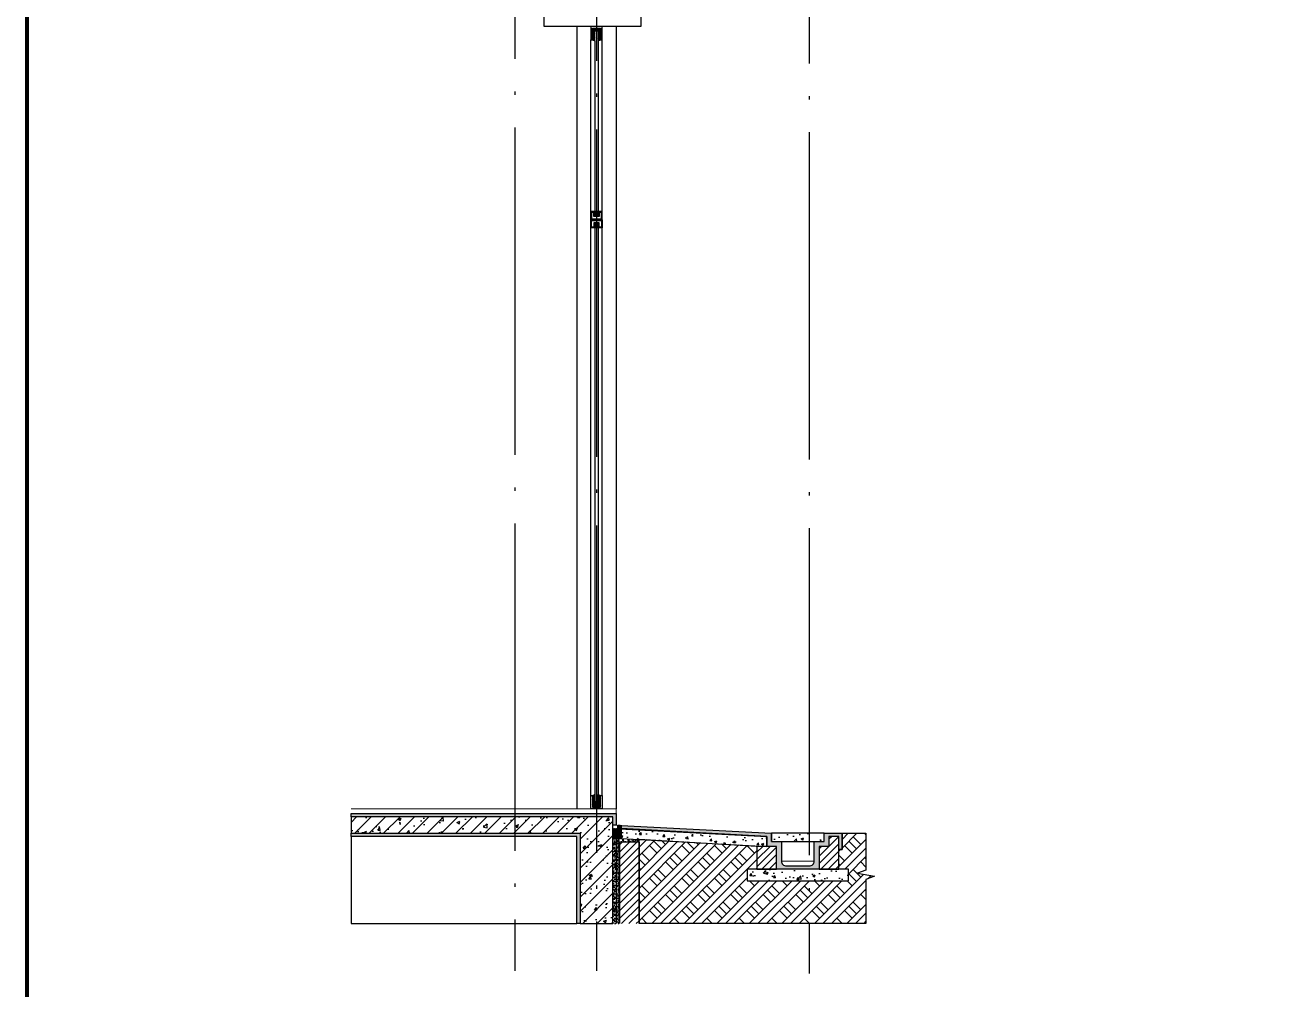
# Model space of a CAD drawing. Extents: x -737978 to 768813, y -372247 to 1140308.
# Drawn here: x -644070 to -636432, y -335013 to -329121 of the extents above; entities that cross this region are included whole.
import ezdxf

# ---------------------------------------------------------------- set-up
doc = ezdxf.new("R2010")
doc.units = 0
doc.header["$LTSCALE"] = 1000
doc.header["$MEASUREMENT"] = 0
doc.linetypes.add('DOTE', pattern=[2.42, 2, -0.2, 0.02, -0.2])
doc.layers.get('0').update_dxf_attribs({"linetype": 'CONTINUOUS'})
for name, color, linetype in [('0-填充边线', 7, 'CONTINUOUS'), ('DOTE', 1, 'DOTE'), ('J-COLU-梁柱', 30, 'CONTINUOUS'), ('J-DOOR-窗', 126, 'CONTINUOUS'), ('J-SECT-剖面看线', 253, 'CONTINUOUS'), ('J-WALL-墙体', 9, 'CONTINUOUS'), ('PUB_TITLE', 4, 'CONTINUOUS'), ('填充', 8, 'CONTINUOUS')]:
    doc.layers.add(name, color=color, linetype=linetype)
doc.layers.add('粉刷层', color=8, linetype='CONTINUOUS', lineweight=5)
pattern_1 = [(37.5, (-1559695.127, 158894.925), (-0.78741698, 24.0852971), [0, -19, 0, -21.25, 0, -20.3125]), (7.5, (-1559695.127, 158894.925), (22.1222088, 35.2768258), [0, -10.25, 0, -17.125, 0, -6.5625]), (327.5, (-1559710.502, 158894.925), (38.92677327, 0.07073817), [0, -6.25, 0, -22.5, 0, -29.375]), (317.5, (-1559710.5, 158894.925), (37.5765826, 10.9709446), [0, -3.125, 0, -14.75, 0, -16.875])]
pattern_2 = [(135, (-374116.2675, -381904.6204), (4.49012806, 4.49012806), []), (45, (-374116.2675, -381904.6204), (4.49012806, -4.49012806), [])]
pattern_3 = [(50, (-1069923.31, -303186.35), (143.452037, -12.550427), [15, -165]), (355, (-1069923.31, -303186.35), (-27.750267, 150.438427), [12, -132]), (100.4514, (-1069911.36, -303187.4), (115.701876, 137.88791), [12.74804, -140.22842]), (46.1842, (-1069923.31, -303146.35), (213.44821, -33.1038), [22.5, -247.5]), (96.6356, (-1069905.53, -303149.11), (186.93254, 194.82357), [19.12206, -210.3426]), (351.1842, (-1069923.31, -303146.35), (186.93239, 194.82372), [18, -198]), (21, (-1069903.31, -303156.35), (119.38141, -80.523778), [15, -165]), (326, (-1069903.31, -303156.35), (48.663066, 145.03001), [12, -132]), (71.4514, (-1069893.36, -303163.06), (168.044526, 64.5061), [12.74804, -140.22842]), (37.5, (-1069923.31, -303186.35), (2.431971, 66.578771), [0, -130.4, 0, -134, 0, -132.5]), (7.5, (-1069923.31, -303186.35), (52.613907, 78.882342), [0, -76.4, 0, -127.4, 0, -50.5]), (327.5, (-1069967.91, -303186.35), (106.764487, -4.5109743), [0, -50, 0, -156, 0, -207]), (317.5, (-1069987.91, -303186.35), (116.637234, 20.020996), [0, -65, 0, -103.6, 0, -147])]
pattern_4 = [(45, (-1069923.312, -303186.352), (-22.4506403, 22.4506403), [])]
pattern_5 = [(135, (-374116.268, -381904.6204), (4.49012806, 4.49012806), []), (45, (-374116.268, -381904.6204), (4.49012806, -4.49012806), [])]

msp = doc.modelspace()

# ---------------------------------------------------------------- hatches: boundary and pattern name
h = msp.add_hatch()
h.set_pattern_fill('ANSI37', color=256, scale=3)
h.set_pattern_definition([(45, (-652459.459, -227165.0337), (-3.36759605, 3.36759605), []), (135, (-652459.459, -227165.0337), (-3.36759605, -3.36759605), [])])
h.paths.add_polyline_path([(-640477.9, -334030.9), (-640427.9, -334032.7), (-640427.9, -334094.9), (-640477.9, -334093.2)])
h = msp.add_hatch()
h.set_pattern_fill('ANSI37', color=256)
h.set_pattern_definition([(45, (-652459.459, -227165.0337), (-1.122532015, 1.122532015), []), (135, (-652459.459, -227165.0337), (-1.122532015, -1.122532015), [])])
h.paths.add_polyline_path([(-640427.9, -334032.7), (-640447.9, -334032), (-640447.9, -334011.9), (-640427.9, -334012.6)])
at = {"layer": 'J-DOOR-窗'}
h = msp.add_hatch(dxfattribs=at)
h.set_pattern_fill('ANSI37', color=126, scale=4, style=0)
h.set_pattern_definition(pattern_2)
h.paths.add_polyline_path([(-640587.9, -329155.9), (-640567.9, -329155.9), (-640567.9, -329210.9), (-640567.9, -329217.9), (-640552.9, -329210.9), (-640552.9, -329140.9), (-640602.9, -329140.9), (-640602.9, -329210.9), (-640587.9, -329217.9), (-640587.9, -329210.9)])
h = msp.add_hatch(dxfattribs=at)
h.set_pattern_fill('ANSI37', color=126, scale=4, style=0)
h.set_pattern_definition(pattern_2)
h.paths.add_polyline_path([(-640587.9, -329155.9), (-640567.9, -329155.9), (-640567.9, -329210.9), (-640567.9, -329217.9), (-640552.9, -329210.9), (-640552.9, -329140.9), (-640602.9, -329140.9), (-640602.9, -329210.9), (-640587.9, -329217.9), (-640587.9, -329210.9)])
h = msp.add_hatch(dxfattribs=at)
h.set_pattern_fill('ANSI37', color=126, scale=4, style=0)
h.set_pattern_definition(pattern_2)
h.paths.add_polyline_path([(-640587.9, -329155.9), (-640567.9, -329155.9), (-640567.9, -329210.9), (-640567.9, -329217.9), (-640552.9, -329210.9), (-640552.9, -329140.9), (-640602.9, -329140.9), (-640602.9, -329210.9), (-640587.9, -329217.9), (-640587.9, -329210.9)])
h = msp.add_hatch(dxfattribs=at)
h.set_pattern_fill('ANSI37', color=126, scale=4, style=0)
h.set_pattern_definition(pattern_5)
h.paths.add_polyline_path([(-640587.9, -329155.9), (-640567.9, -329155.9), (-640567.9, -329210.9), (-640567.9, -329217.9), (-640552.9, -329210.9), (-640552.9, -329140.9), (-640602.9, -329140.9), (-640602.9, -329210.9), (-640587.9, -329217.9), (-640587.9, -329210.9)])
h = msp.add_hatch(dxfattribs=at)
h.set_pattern_fill('ANSI37', color=126, scale=4, style=0)
h.set_pattern_definition(pattern_5)
h.paths.add_polyline_path([(-640587.9, -329155.9), (-640567.9, -329155.9), (-640567.9, -329210.9), (-640567.9, -329217.9), (-640552.9, -329210.9), (-640552.9, -329140.9), (-640602.9, -329140.9), (-640602.9, -329210.9), (-640587.9, -329217.9), (-640587.9, -329210.9)])
h = msp.add_hatch(dxfattribs=at)
h.set_pattern_fill('ANSI37', color=126, scale=4, style=0)
h.set_pattern_definition(pattern_5)
h.paths.add_polyline_path([(-640587.9, -329155.9), (-640567.9, -329155.9), (-640567.9, -329210.9), (-640567.9, -329217.9), (-640552.9, -329210.9), (-640552.9, -329140.9), (-640602.9, -329140.9), (-640602.9, -329210.9), (-640587.9, -329217.9), (-640587.9, -329210.9)])
h = msp.add_hatch(dxfattribs=at)
h.set_pattern_fill('ANSI37', color=126, scale=4, style=0)
h.set_pattern_definition([(225, (-374116.2676, -281137.158), (4.49012806, -4.49012806), []), (315, (-374116.2676, -281137.158), (4.49012806, 4.49012806), [])])
h.paths.add_polyline_path([(-640587.9, -333885.9), (-640587.9, -333830.9), (-640587.9, -333823.9), (-640602.9, -333830.9), (-640602.9, -333900.9), (-640552.9, -333900.9), (-640552.9, -333830.9), (-640567.9, -333823.9), (-640567.9, -333830.9), (-640567.9, -333885.9)])
at = {"layer": '填充'}
h = msp.add_hatch(dxfattribs=at)
h.set_pattern_fill('砂灰土', color=256, scale=6.25, style=0)
h.set_pattern_definition(pattern_1)
h.paths.add_polyline_path([(-640477.9, -334010.9), (-640477.9, -333960.9), (-642077.9, -333960.9), (-642077.9, -333940.9), (-640457.9, -333940.9), (-640457.9, -334011.6)])
h = msp.add_hatch(dxfattribs=at)
h.set_pattern_fill('钢筋混凝土', color=256, scale=25, style=0)
h.set_pattern_definition([(45, (-1067823.31, -302330.723), (-44.194174, 44.194174), []), (50, (-1067823.31, -302330.72), (179.315046, -15.688034), [18.75, -206.25]), (355, (-1067823.31, -302330.72), (-34.68783, 188.04803), [15, -165]), (100.4514, (-1067808.37, -302332.03), (144.627345, 172.359886), [15.93505, -175.28553]), (46.1842, (-1067823.31, -302280.72), (266.81026, -41.37975), [28.125, -309.375]), (96.6356, (-1067801.08, -302284.17), (233.66568, 243.52947), [23.90257, -262.92825]), (351.1842, (-1067823.3, -302280.72), (233.66549, 243.52965), [22.5, -247.5]), (21, (-1067798.31, -302293.22), (149.226763, -100.654723), [18.75, -206.25]), (326, (-1067798.31, -302293.22), (60.82883, 181.28751), [15, -165]), (71.4514, (-1067785.88, -302301.61), (210.05566, 80.632624), [15.93505, -175.28553]), (37.5, (-1067823.31, -302330.723), (3.039964, 83.223463), [0, -163, 0, -167.5, 0, -165.625]), (7.5, (-1067823.31, -302330.72), (65.767384, 98.602928), [0, -95.5, 0, -159.25, 0, -63.125]), (327.5, (-1067879.06, -302330.723), (133.455609, -5.638718), [0, -62.5, 0, -195, 0, -258.75]), (317.5, (-1067904.06, -302330.72), (145.796542, 25.026246), [0, -81.25, 0, -129.5, 0, -183.75])])
h.paths.add_polyline_path([(-640477.9, -333960.9), (-642077.9, -333960.9), (-642077.9, -334060.9), (-640677.9, -334060.9), (-640677.9, -334612.6), (-640477.9, -334612.6)])
h = msp.add_hatch(dxfattribs=at)
h.set_pattern_fill('砂灰土', color=256, scale=6.25, style=0)
h.set_pattern_definition(pattern_1)
h.paths.add_polyline_path([(-640697.9, -334612.6), (-640697.9, -334080.9), (-642077.9, -334080.9), (-642077.9, -334060.9), (-640677.9, -334060.9), (-640677.9, -334612.6)])
h = msp.add_hatch(dxfattribs=at)
h.set_pattern_fill('砂灰土', color=256, scale=5, style=0)
h.set_pattern_definition([(37.5, (-1069423.312, -303186.352), (-0.6299336, 19.2682377), [0, -15.2, 0, -17, 0, -16.25]), (7.5, (-1069423.312, -303186.352), (17.697767, 28.2214607), [0, -8.2, 0, -13.7, 0, -5.25]), (327.5, (-1069435.612, -303186.352), (31.1414186, 0.05659054), [0, -5, 0, -18, 0, -23.5]), (317.5, (-1069435.612, -303186.352), (30.061266, 8.7767556), [0, -2.5, 0, -11.8, 0, -13.5])])
edge = h.paths.add_edge_path()
edge.add_line((-639477.9, -334110.9), (-639447.9, -334110.9))
edge.add_line((-639447.9, -334110.9), (-639447.9, -334230.9))
edge.add_arc((-639417.9, -334230.9), 30, 180, 270)
edge.add_line((-639417.9, -334260.9), (-639277.9, -334260.9))
edge.add_arc((-639277.9, -334230.9), 30, 270, 360)
edge.add_line((-639247.9, -334230.9), (-639247.9, -334110.9))
edge.add_line((-639247.9, -334110.9), (-639187.9, -334110.9))
edge.add_line((-639187.9, -334110.9), (-639187.9, -334060.9))
edge.add_line((-639187.9, -334060.9), (-639077.9, -334060.9))
edge.add_line((-639077.9, -334060.9), (-639077.9, -334160.9))
edge.add_line((-639077.9, -334160.9), (-639097.9, -334160.9))
edge.add_line((-639097.9, -334160.9), (-639097.9, -334080.9))
edge.add_line((-639097.9, -334080.9), (-639157.9, -334080.9))
edge.add_line((-639157.9, -334080.9), (-639157.9, -334140.9))
edge.add_line((-639157.9, -334140.9), (-639217.9, -334140.9))
edge.add_line((-639217.9, -334140.9), (-639217.9, -334280.9))
edge.add_line((-639217.9, -334280.9), (-639477.9, -334280.9))
edge.add_line((-639477.9, -334280.9), (-639477.9, -334140.9))
edge.add_line((-639477.9, -334140.9), (-639537.9, -334140.9))
edge.add_line((-639537.9, -334140.9), (-639537.9, -334080.9))
edge.add_line((-639537.9, -334080.9), (-640427.9, -334032.7))
edge.add_line((-640427.9, -334032.7), (-640427.9, -334012.6))
edge.add_line((-640427.9, -334012.6), (-639507.9, -334060.9))
edge.add_line((-639507.9, -334060.9), (-639507.9, -334110.9))
edge.add_line((-639507.9, -334110.9), (-639477.9, -334110.9))
h = msp.add_hatch(dxfattribs=at)
h.set_pattern_fill('混凝土', color=8, scale=20, style=0)
h.set_pattern_definition([(50, (-1069423.31, -303186.35), (143.452037, -12.550427), [15, -165]), (355, (-1069423.31, -303186.35), (-27.750267, 150.438427), [12, -132]), (100.4514, (-1069411.36, -303187.4), (115.701876, 137.88791), [12.74804, -140.22842]), (46.1842, (-1069423.31, -303146.35), (213.44821, -33.1038), [22.5, -247.5]), (96.6356, (-1069405.53, -303149.11), (186.93254, 194.82357), [19.12206, -210.3426]), (351.1842, (-1069423.31, -303146.35), (186.93239, 194.82372), [18, -198]), (21, (-1069403.31, -303156.35), (119.38141, -80.523778), [15, -165]), (326, (-1069403.31, -303156.35), (48.663066, 145.03001), [12, -132]), (71.4514, (-1069393.36, -303163.06), (168.044526, 64.5061), [12.74804, -140.22842]), (37.5, (-1069423.31, -303186.35), (2.431971, 66.578771), [0, -130.4, 0, -134, 0, -132.5]), (7.5, (-1069423.31, -303186.35), (52.613907, 78.882342), [0, -76.4, 0, -127.4, 0, -50.5]), (327.5, (-1069467.91, -303186.35), (106.764487, -4.5109743), [0, -50, 0, -156, 0, -207]), (317.5, (-1069487.91, -303186.35), (116.637234, 20.020996), [0, -65, 0, -103.6, 0, -147])])
h.paths.add_polyline_path([(-639537.9, -334080.9), (-640427.9, -334032.7), (-640427.9, -334093.6), (-639537.9, -334140.9)])
h = msp.add_hatch(dxfattribs=at)
h.set_pattern_fill('夯实土壤', color=8, scale=25, style=0)
h.set_pattern_definition([(45, (-1069393.81, -303186.35), (-99.348503, 99.348503), []), (45, (-1069341.31, -303186.35), (-99.348503, 99.348503), []), (45, (-1069288.81, -303186.35), (-99.348503, 99.348503), []), (135, (-1069393.81, -303186.35), (-99.348503, -99.348503), [66.25, -74.25]), (135, (-1069367.56, -303160.1), (-99.348503, -99.348503), [66.25, -74.25]), (135, (-1069341.31, -303133.85), (-99.348503, -99.348503), [66.25, -74.25])])
h.paths.add_polyline_path([(-639077.9, -334060.9), (-638931.7, -334060.9), (-638931.7, -334286.9), (-638984.2, -334305.5), (-638879.2, -334324.1), (-638931.7, -334343.2), (-638931.7, -334612.6), (-640317.9, -334612.6), (-640317.7, -334097.3), (-639597.9, -334138.8), (-639597.9, -334280.9), (-639657.9, -334280.9), (-639657.9, -334350.9), (-639037.9, -334350.9), (-639037.9, -334280.9), (-639097.9, -334280.9), (-639097.9, -334160.9), (-639077.9, -334160.9)])
h = msp.add_hatch(dxfattribs=at)
h.set_pattern_fill('混凝土', color=8, scale=20, style=0)
h.set_pattern_definition(pattern_3)
h.paths.add_polyline_path([(-639187.9, -334060.9), (-639507.9, -334060.9), (-639507.9, -334110.9), (-639187.9, -334110.9)])
h = msp.add_hatch(dxfattribs=at)
h.set_pattern_fill('砂灰土', color=256, scale=5, style=0)
h.set_pattern_definition([(37.5, (-641651.962, -241274.457), (-0.6299336, 19.2682377), [0, -15.2, 0, -17, 0, -16.25]), (7.5, (-641651.962, -241274.457), (17.697767, 28.221461), [0, -8.2, 0, -13.7, 0, -5.25]), (327.5, (-641664.262, -241274.457), (31.1414186, 0.0565905), [0, -5, 0, -18, 0, -23.5]), (317.5, (-641664.262, -241274.457), (30.061266, 8.776756), [0, -2.5, 0, -11.8, 0, -13.5])])
h.paths.add_polyline_path([(-640477.9, -334093.2), (-640457.9, -334093.2), (-640457.9, -334612.6), (-640477.9, -334612.6)])
h = msp.add_hatch(dxfattribs=at)
h.set_pattern_fill('砂灰土', color=256, scale=5, style=0)
h.set_pattern_definition([(37.5, (-652459.459, -227165.034), (-0.6299336, 19.2682377), [0, -15.2, 0, -17, 0, -16.25]), (7.5, (-652459.46, -227165.034), (17.697767, 28.2214607), [0, -8.2, 0, -13.7, 0, -5.25]), (327.5, (-652471.759, -227165.034), (31.1414186, 0.0565905), [0, -5, 0, -18, 0, -23.5]), (317.5, (-652471.76, -227165.034), (30.061266, 8.7767556), [0, -2.5, 0, -11.8, 0, -13.5])])
h.paths.add_polyline_path([(-640437.9, -334114.9), (-640437.9, -334612.6), (-640457.9, -334612.6), (-640457.9, -334093.2), (-640437.9, -334093.2), (-640317.9, -334099.9), (-640317.9, -334114.9)])
h = msp.add_hatch(dxfattribs=at)
h.set_pattern_fill('ANSI31', color=8, scale=20, style=0)
h.set_pattern_definition([(45, (-652459.46, -227165.034), (-22.45064, 22.45064), [])])
h.paths.add_polyline_path([(-640437.9, -334114.9), (-640317.9, -334114.9), (-640317.9, -334612.6), (-640437.9, -334612.6)])
h = msp.add_hatch(dxfattribs=at)
h.set_pattern_fill('ANSI31', color=8, scale=20, style=0)
h.set_pattern_definition(pattern_4)
h.paths.add_polyline_path([(-639477.9, -334140.9), (-639597.9, -334140.9), (-639597.9, -334280.9), (-639477.9, -334280.9)])
h = msp.add_hatch(dxfattribs=at)
h.set_pattern_fill('ANSI31', color=8, scale=20, style=0)
h.set_pattern_definition(pattern_4)
h.paths.add_polyline_path([(-639097.9, -334080.9), (-639157.9, -334080.9), (-639157.9, -334140.9), (-639217.9, -334140.9), (-639217.9, -334280.9), (-639097.9, -334280.9)])
h = msp.add_hatch(dxfattribs=at)
h.set_pattern_fill('混凝土', color=8, scale=20, style=0)
h.set_pattern_definition(pattern_3)
h.paths.add_polyline_path([(-639037.9, -334280.9), (-639657.9, -334280.9), (-639657.9, -334350.9), (-639037.9, -334350.9)])

# ---------------------------------------------------------------- linework, layer by layer
for points in [[(-640447.9, -334032), (-640447.9, -334011.9)], [(-640427.9, -334035.1), (-640427.9, -334015.1)], [(-640427.9, -334094.9), (-640427.9, -334035.1)], [(-640437.9, -334093.2), (-640477.9, -334093.2)]]:
    msp.add_lwpolyline(points)
at = {"const_width": 4}
for points in [[(-640452.9, -334093.2), (-640452.9, -334612.6)], [(-640443.9, -334093.2), (-640443.9, -334612.6)]]:
    msp.add_lwpolyline(points, dxfattribs=at)
at = {"layer": '0-填充边线'}
msp.add_lwpolyline([(-640307.9, -328940.9), (-640307.9, -329130.9), (-640897.9, -329130.9), (-640897.9, -328630.9)], dxfattribs=at)
at = {"layer": '0-填充边线', "color": 8}
for points in [[(-640477.9, -334010.9), (-640477.9, -333960.9), (-642077.9, -333960.9), (-642077.9, -333940.9), (-640457.9, -333940.9), (-640457.9, -334011.6)], [(-640697.9, -334612.6), (-640697.9, -334080.9), (-642077.9, -334080.9), (-642077.9, -334060.9), (-640677.9, -334060.9), (-640677.9, -334612.6)], [(-639077.9, -334060.9), (-638931.7, -334060.9), (-638931.7, -334286.9), (-638984.2, -334305.5), (-638879.2, -334324.1), (-638931.7, -334343.2), (-638931.7, -334612.6), (-640317.9, -334612.6), (-640317.7, -334097.3), (-639597.9, -334138.8), (-639597.9, -334280.9), (-639657.9, -334280.9), (-639657.9, -334350.9), (-639037.9, -334350.9), (-639037.9, -334280.9), (-639097.9, -334280.9), (-639097.9, -334160.9), (-639077.9, -334160.9)]]:
    msp.add_lwpolyline(points, close=True, dxfattribs=at)
msp.add_lwpolyline([(-639477.9, -334110.9), (-639447.9, -334110.9), (-639447.9, -334230.9, 0.414214), (-639417.9, -334260.9), (-639277.9, -334260.9, 0.414214), (-639247.9, -334230.9), (-639247.9, -334110.9), (-639187.9, -334110.9), (-639187.9, -334060.9), (-639077.9, -334060.9), (-639077.9, -334160.9), (-639097.9, -334160.9), (-639097.9, -334080.9), (-639157.9, -334080.9), (-639157.9, -334140.9), (-639217.9, -334140.9), (-639217.9, -334280.9), (-639477.9, -334280.9), (-639477.9, -334140.9), (-639537.9, -334140.9), (-639537.9, -334080.9), (-640427.9, -334032.7), (-640427.9, -334012.6), (-639507.9, -334060.9), (-639507.9, -334110.9)], format="xyb", close=True, dxfattribs=at)
at = {"layer": 'DOTE'}
for points in [[(-641077.9, -305548.3), (-641077.9, -334902.1)], [(-640577.9, -305560.5), (-640577.9, -334902.1)], [(-639277.9, -305575.7), (-639277.9, -334917.3)]]:
    msp.add_lwpolyline(points, dxfattribs=at)
at = {"layer": 'J-COLU-梁柱'}
msp.add_lwpolyline([(-640477.9, -333960.9), (-640477.9, -333960.9), (-642077.9, -333960.9), (-642077.9, -334060.9), (-640677.9, -334060.9), (-640677.9, -334612.6), (-640477.9, -334612.6), (-640477.9, -333960.9)], dxfattribs=at)
at = {"layer": 'J-DOOR-窗', "color": 126}
for points in [[(-640542.9, -329210.9), (-640542.9, -329130.9), (-640612.9, -329130.9), (-640612.9, -329210.9), (-640602.9, -329210.9), (-640587.9, -329217.9), (-640587.9, -329210.9), (-640587.9, -329155.9), (-640567.9, -329155.9), (-640567.9, -329210.9), (-640567.9, -329217.9), (-640552.9, -329210.9)], [(-640542.9, -329210.9), (-640542.9, -329130.9), (-640612.9, -329130.9), (-640612.9, -329210.9), (-640602.9, -329210.9), (-640587.9, -329217.9), (-640587.9, -329210.9), (-640587.9, -329155.9), (-640567.9, -329155.9), (-640567.9, -329210.9), (-640567.9, -329217.9), (-640552.9, -329210.9)], [(-640542.9, -329210.9), (-640542.9, -329130.9), (-640612.9, -329130.9), (-640612.9, -329210.9), (-640602.9, -329210.9), (-640587.9, -329217.9), (-640587.9, -329210.9), (-640587.9, -329155.9), (-640567.9, -329155.9), (-640567.9, -329210.9), (-640567.9, -329217.9), (-640552.9, -329210.9)], [(-640542.9, -329210.9), (-640542.9, -329130.9), (-640612.9, -329130.9), (-640612.9, -329210.9), (-640602.9, -329210.9), (-640587.9, -329217.9), (-640587.9, -329210.9), (-640587.9, -329155.9), (-640567.9, -329155.9), (-640567.9, -329210.9), (-640567.9, -329217.9), (-640552.9, -329210.9)], [(-640542.9, -329210.9), (-640542.9, -329130.9), (-640612.9, -329130.9), (-640612.9, -329210.9), (-640602.9, -329210.9), (-640587.9, -329217.9), (-640587.9, -329210.9), (-640587.9, -329155.9), (-640567.9, -329155.9), (-640567.9, -329210.9), (-640567.9, -329217.9), (-640552.9, -329210.9)], [(-640542.9, -329210.9), (-640542.9, -329130.9), (-640612.9, -329130.9), (-640612.9, -329210.9), (-640602.9, -329210.9), (-640587.9, -329217.9), (-640587.9, -329210.9), (-640587.9, -329155.9), (-640567.9, -329155.9), (-640567.9, -329210.9), (-640567.9, -329217.9), (-640552.9, -329210.9)], [(-640542.9, -333830.9), (-640542.9, -333910.9), (-640612.9, -333910.9), (-640612.9, -333830.9), (-640602.9, -333830.9), (-640587.9, -333823.9), (-640587.9, -333830.9), (-640587.9, -333885.9), (-640567.9, -333885.9), (-640567.9, -333830.9), (-640567.9, -333823.9), (-640552.9, -333830.9)]]:
    msp.add_lwpolyline(points, close=True, dxfattribs=at)
for points in [[(-640602.9, -329210.9), (-640602.9, -329140.9), (-640552.9, -329140.9), (-640552.9, -329210.9)], [(-640602.9, -329210.9), (-640602.9, -329140.9), (-640552.9, -329140.9), (-640552.9, -329210.9)], [(-640602.9, -329210.9), (-640602.9, -329140.9), (-640552.9, -329140.9), (-640552.9, -329210.9)], [(-640602.9, -329210.9), (-640602.9, -329140.9), (-640552.9, -329140.9), (-640552.9, -329210.9)], [(-640602.9, -329210.9), (-640602.9, -329140.9), (-640552.9, -329140.9), (-640552.9, -329210.9)], [(-640602.9, -329210.9), (-640602.9, -329140.9), (-640552.9, -329140.9), (-640552.9, -329210.9)], [(-640612.9, -333830.9), (-640612.9, -329210.9)], [(-640587.9, -329217.9), (-640587.9, -330285.9)], [(-640567.9, -329217.9), (-640567.9, -330285.9)], [(-640542.9, -333830.9), (-640542.9, -329210.9)], [(-640587.9, -330335.9), (-640587.9, -333823.9)], [(-640567.9, -330335.9), (-640567.9, -333823.9)], [(-640602.9, -333830.9), (-640602.9, -333900.9), (-640552.9, -333900.9), (-640552.9, -333830.9)], [(-640567.9, -333885.9), (-640587.9, -333865.9), (-640567.9, -333865.9), (-640587.9, -333885.9)]]:
    msp.add_lwpolyline(points, dxfattribs=at)
at = {"layer": 'J-DOOR-窗'}
for points in [[(-640612.9, -330310.9), (-640542.9, -330310.9), (-640542.9, -330260.9), (-640566.9, -330260.9), (-640566.9, -330285.9), (-640572.9, -330285.9), (-640572.9, -330260.9), (-640582.9, -330260.9), (-640582.9, -330285.9), (-640588.9, -330285.9), (-640588.9, -330260.9), (-640612.9, -330260.9), (-640612.9, -330310.9)], [(-640612.9, -330310.9), (-640542.9, -330310.9), (-640542.9, -330360.9), (-640566.9, -330360.9), (-640566.9, -330335.9), (-640572.9, -330335.9), (-640572.9, -330360.9), (-640582.9, -330360.9), (-640582.9, -330335.9), (-640588.9, -330335.9), (-640588.9, -330360.9), (-640612.9, -330360.9), (-640612.9, -330310.9)]]:
    msp.add_lwpolyline(points, dxfattribs=at)
for points in [[(-640607.9, -330305.9), (-640547.9, -330305.9), (-640547.9, -330265.9), (-640561.9, -330265.9), (-640561.9, -330290.9), (-640577.9, -330290.9), (-640577.9, -330290.9), (-640593.9, -330290.9), (-640593.9, -330265.9), (-640607.9, -330265.9)], [(-640607.9, -330315.9), (-640547.9, -330315.9), (-640547.9, -330355.9), (-640561.9, -330355.9), (-640561.9, -330330.9), (-640577.9, -330330.9), (-640577.9, -330330.9), (-640593.9, -330330.9), (-640593.9, -330355.9), (-640607.9, -330355.9)]]:
    msp.add_lwpolyline(points, close=True, dxfattribs=at)
at = {"layer": 'J-SECT-剖面看线'}
for points in [[(-640697.9, -329130.9), (-640697.9, -333910.9)], [(-640457.9, -329130.9), (-640457.9, -333910.9)]]:
    msp.add_lwpolyline(points, dxfattribs=at)
at = {"layer": 'J-WALL-墙体'}
for p, q in [((-640477.9, -334030.9), (-639537.9, -334080.9)), ((-639507.9, -334110.9), (-639507.9, -334060.9)), ((-639537.9, -334080.9), (-639537.9, -334140.9)), ((-640317.9, -334280.9), (-640317.9, -334350.9))]:
    msp.add_line(p, q, dxfattribs=at)
for points in [[(-640427.9, -334010.9), (-640427.9, -334094.9)], [(-640437.9, -334114.9), (-640437.9, -334612.6)], [(-640317.9, -334114.9), (-640437.9, -334114.9)], [(-640317.9, -334114.9), (-640317.9, -334612.6)], [(-639537.9, -334140.9), (-639537.9, -334080.9)]]:
    msp.add_lwpolyline(points, dxfattribs=at)
for points in [[(-639537.9, -334080.9), (-640427.9, -334032.7), (-640427.9, -334093.6), (-639537.9, -334140.9)], [(-639187.9, -334060.9), (-639507.9, -334060.9), (-639507.9, -334110.9), (-639187.9, -334110.9)], [(-639477.9, -334140.9), (-639597.9, -334140.9), (-639597.9, -334280.9), (-639477.9, -334280.9)], [(-639097.9, -334080.9), (-639157.9, -334080.9), (-639157.9, -334140.9), (-639217.9, -334140.9), (-639217.9, -334280.9), (-639097.9, -334280.9)], [(-639037.9, -334280.9), (-639657.9, -334280.9), (-639657.9, -334350.9), (-639037.9, -334350.9)]]:
    msp.add_lwpolyline(points, close=True, dxfattribs=at)
at = {"layer": 'PUB_TITLE', "const_width": 25}
msp.add_lwpolyline([(-644057.6, -338412.7), (-629707.6, -338412.7), (-629707.6, -302512.7), (-644057.6, -302512.7)], close=True, dxfattribs=at)
at = {"layer": '填充', "color": 8}
msp.add_lwpolyline([(-640697.9, -334080.9), (-642077.9, -334080.9), (-642077.9, -334612.6), (-640697.9, -334612.6)], close=True, dxfattribs=at)
at = {"layer": '粉刷层'}
for p in [(-640477.9, -334010.9), (-639507.9, -334060.9)]:
    msp.add_line(p, (-639507.9, -334060.9), dxfattribs=at)
for points in [[(-640457.9, -333940.9), (-640457.9, -333910.9), (-642077.9, -333910.9)], [(-640457.9, -334012.6), (-640457.9, -333940.9), (-642077.9, -333940.9)], [(-639097.9, -334160.9), (-639077.9, -334160.9), (-639077.9, -334060.9), (-639187.9, -334060.9)], [(-639077.9, -334060.9), (-638931.7, -334060.9)], [(-642077.9, -334080.9), (-640697.9, -334080.9), (-640697.9, -334612.6)], [(-640457.9, -334093.2), (-640457.9, -334612.6)], [(-640317.9, -334114.9), (-640317.9, -334103.5)], [(-639247.9, -334230.9), (-639447.9, -334230.9)], [(-640317.9, -334612.6), (-638931.7, -334612.6)]]:
    msp.add_lwpolyline(points, dxfattribs=at)
msp.add_lwpolyline([(-639247.9, -334110.9), (-639247.9, -334230.9, -0.414214), (-639277.9, -334260.9), (-639417.9, -334260.9, -0.414214), (-639447.9, -334230.9), (-639447.9, -334110.9)], format="xyb", dxfattribs=at)

doc.saveas('drawing.dxf')
